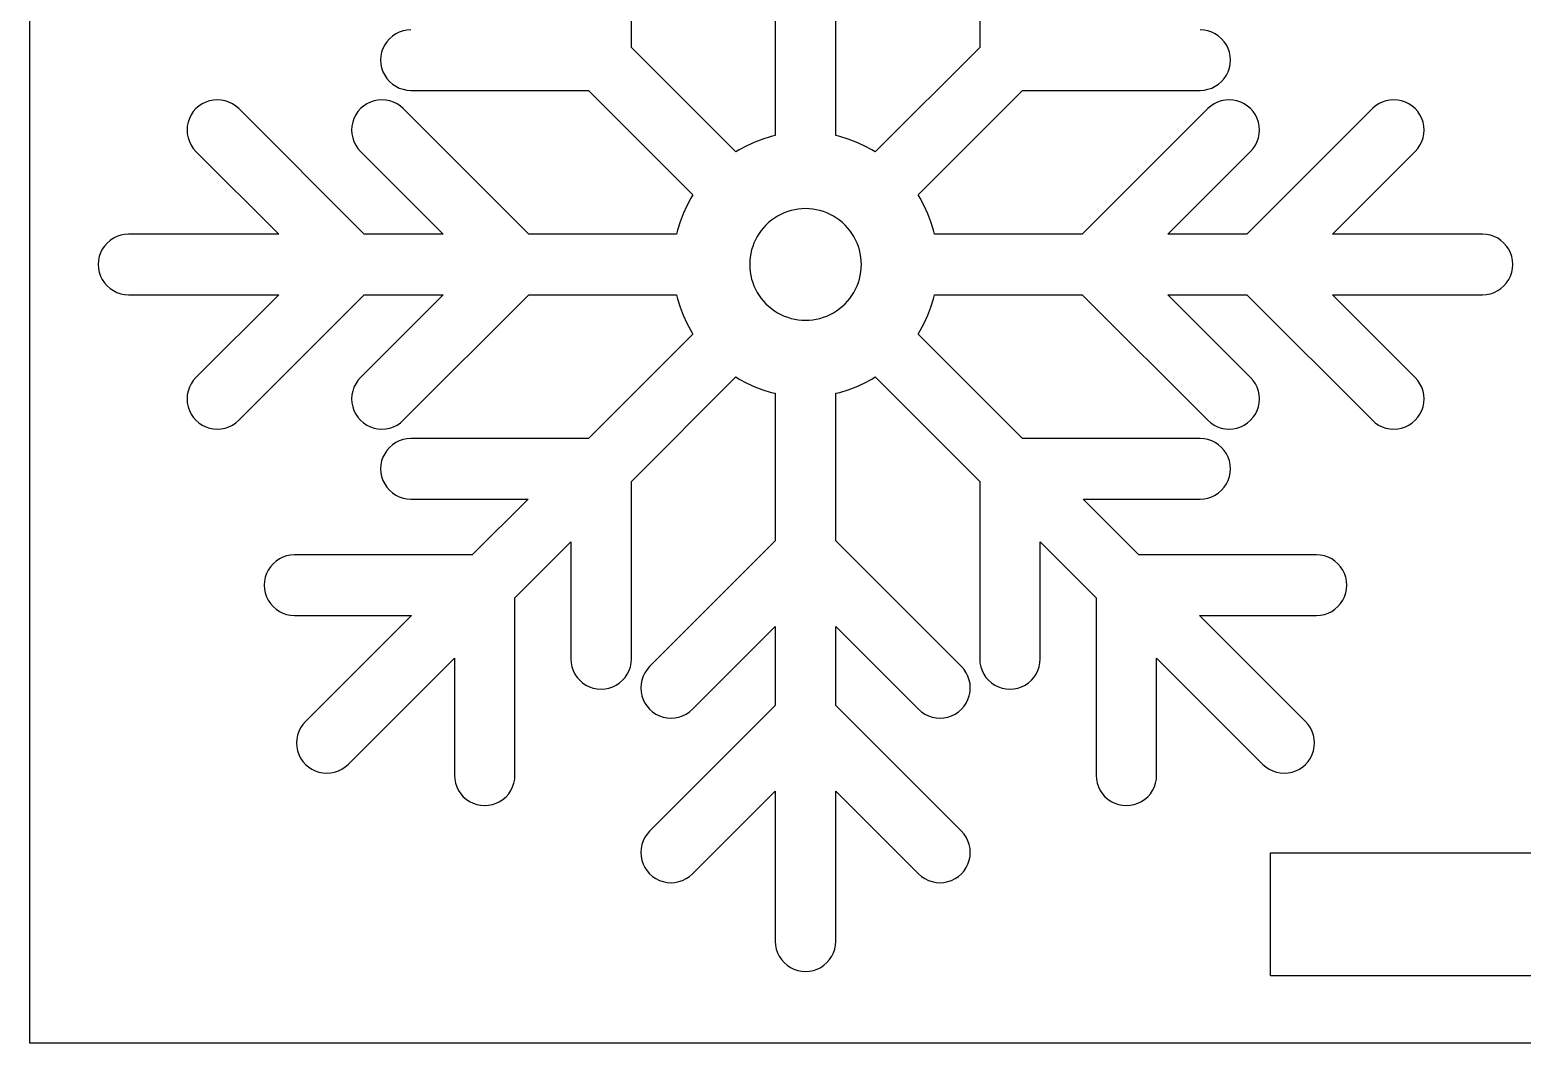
# Model space of a CAD drawing. Extents: x 0 to 210, y 0 to 297.
# Drawn here: x 0 to 78.9, y 0 to 53.6 of the extents above; entities that cross this region are included whole.
import ezdxf

# ---------------------------------------------------------------- set-up
doc = ezdxf.new("R2010")
doc.units = 0
doc.layers.add('Layer_1', color=7, linetype='CONTINUOUS')

msp = doc.modelspace()

# ---------------------------------------------------------------- linework, layer by layer
at = {"layer": 'Layer_1', "color": 7}
for p, q in [((0.000001, 0.000001), (0.000001, 296.999997)), ((31.790034, 52.639297), (31.790034, 62.028187)), ((50.199214, 62.028187), (50.199214, 52.639297)), ((39.394633, 55.789179), (39.394633, 47.982828)), ((42.594614, 47.982828), (42.594614, 55.789179)), ((18.869123, 52.950588), (18.752823, 52.776598)), ((19.007123, 53.107984), (18.869123, 52.950588)), ((19.164424, 53.245877), (19.007123, 53.107984)), ((19.338523, 53.362181), (19.164424, 53.245877)), ((19.526223, 53.454778), (19.338523, 53.362181)), ((19.724323, 53.522088), (19.526223, 53.454778)), ((19.929623, 53.562898), (19.724323, 53.522088)), ((20.138424, 53.576585), (19.929623, 53.563039)), ((62.059624, 53.562898), (61.850823, 53.576444)), ((62.264924, 53.522088), (62.059624, 53.562898)), ((62.463024, 53.454778), (62.264924, 53.522088)), ((62.650724, 53.362181), (62.463024, 53.454778)), ((62.824823, 53.245877), (62.650724, 53.362181)), ((62.982124, 53.107984), (62.824823, 53.245877)), ((63.120124, 52.950588), (62.982124, 53.107984)), ((63.236424, 52.776598), (63.120124, 52.950588)), ((18.552124, 52.185399), (18.538523, 51.976583)), ((18.593024, 52.390688), (18.552124, 52.185399)), ((18.660223, 52.588892), (18.593024, 52.390688)), ((18.752823, 52.776598), (18.660223, 52.588892)), ((37.310004, 47.119341), (31.790034, 52.639297)), ((50.199214, 52.639297), (44.679243, 47.119341)), ((63.329024, 52.588892), (63.236424, 52.776598)), ((63.396224, 52.390688), (63.329024, 52.588892)), ((63.437123, 52.185399), (63.396224, 52.390688)), ((63.450723, 51.976583), (63.437123, 52.185399)), ((18.538524, 51.976583), (18.552124, 51.767682)), ((18.552124, 51.767682), (18.593024, 51.562478)), ((18.593024, 51.562478), (18.660223, 51.364274)), ((18.660223, 51.364274), (18.752823, 51.176596)), ((63.236424, 51.176596), (63.329024, 51.364274)), ((63.329024, 51.364274), (63.396224, 51.562478)), ((63.396224, 51.562478), (63.437123, 51.767682)), ((63.437123, 51.767682), (63.450724, 51.976583)), ((18.752823, 51.176596), (18.869123, 51.002549)), ((18.869123, 51.002549), (19.007123, 50.845211)), ((19.007123, 50.845211), (19.164424, 50.707204)), ((19.164424, 50.707204), (19.338523, 50.590928)), ((19.338523, 50.590928), (19.526223, 50.498359)), ((19.526223, 50.498359), (19.724323, 50.431106)), ((62.264924, 50.431106), (62.463024, 50.498359)), ((62.463024, 50.498359), (62.650724, 50.590928)), ((62.650724, 50.590928), (62.824823, 50.707204)), ((62.824823, 50.707204), (62.982124, 50.845211)), ((62.982124, 50.845211), (63.120124, 51.002549)), ((63.120124, 51.002549), (63.236424, 51.176596)), ((9.294822, 49.757695), (9.107122, 49.665155)), ((9.493024, 49.824977), (9.294822, 49.757695)), ((9.698222, 49.865815), (9.493024, 49.824977)), ((9.907123, 49.879503), (9.698222, 49.865674)), ((10.115923, 49.865815), (9.907123, 49.879644)), ((10.321222, 49.824977), (10.115923, 49.865815)), ((10.519424, 49.757695), (10.321222, 49.824977)), ((10.707124, 49.665155), (10.519424, 49.757695)), ((17.994824, 49.757695), (17.807124, 49.665155)), ((18.193023, 49.824977), (17.994824, 49.757695)), ((18.398224, 49.865815), (18.193023, 49.824977)), ((18.607124, 49.879503), (18.398224, 49.865674)), ((18.815923, 49.865815), (18.607124, 49.879644)), ((19.021223, 49.824977), (18.815923, 49.865815)), ((19.219424, 49.757695), (19.021223, 49.824977)), ((19.407123, 49.665155), (19.219424, 49.757695)), ((19.724323, 50.431106), (19.929623, 50.390268)), ((19.929623, 50.390268), (20.138424, 50.376722)), ((20.138424, 50.376581), (29.527324, 50.376581)), ((29.527324, 50.376581), (35.047263, 44.856596)), ((46.941984, 44.856596), (52.461923, 50.376581)), ((52.461923, 50.376581), (61.850823, 50.376581)), ((61.850823, 50.376581), (62.059624, 50.390127)), ((62.059624, 50.390268), (62.264924, 50.431106)), ((62.769823, 49.757695), (62.582124, 49.665155)), ((62.968024, 49.824977), (62.769823, 49.757695)), ((63.173324, 49.865815), (62.968024, 49.824977)), ((63.382123, 49.879503), (63.173324, 49.865674)), ((63.591023, 49.865815), (63.382123, 49.879644)), ((63.796224, 49.824977), (63.591023, 49.865815)), ((63.994423, 49.757695), (63.796224, 49.824977)), ((64.182123, 49.665155), (63.994423, 49.757695)), ((71.469823, 49.757695), (71.282123, 49.665155)), ((71.668025, 49.824977), (71.469823, 49.757695)), ((71.873324, 49.865815), (71.668025, 49.824977)), ((72.082124, 49.879503), (71.873324, 49.865674)), ((72.291025, 49.865815), (72.082124, 49.879644)), ((72.496223, 49.824977), (72.291025, 49.865815)), ((72.694425, 49.757695), (72.496223, 49.824977)), ((72.882125, 49.665155), (72.694425, 49.757695)), ((8.521423, 49.079515), (8.428922, 48.891809)), ((8.637724, 49.253534), (8.521423, 49.079515)), ((8.775723, 49.410873), (8.637724, 49.253534)), ((8.933124, 49.548879), (8.775723, 49.410873)), ((9.107122, 49.665155), (8.933124, 49.548879)), ((10.881123, 49.548879), (10.707124, 49.665155)), ((11.038524, 49.410873), (10.881123, 49.548879)), ((17.677424, 42.77199), (11.038524, 49.410873)), ((17.221424, 49.079515), (17.128923, 48.891809)), ((17.337724, 49.253534), (17.221424, 49.079515)), ((17.475724, 49.410873), (17.337724, 49.253534)), ((17.633123, 49.548879), (17.475724, 49.410873)), ((17.807124, 49.665155), (17.633123, 49.548879)), ((19.581124, 49.548879), (19.407123, 49.665155)), ((19.738523, 49.410873), (19.581124, 49.548879)), ((26.377424, 42.77199), (19.738523, 49.410873)), ((62.250724, 49.410873), (55.611823, 42.77199)), ((62.408123, 49.548879), (62.250724, 49.410873)), ((62.582124, 49.665155), (62.408123, 49.548879)), ((64.356124, 49.548879), (64.182123, 49.665155)), ((70.950723, 49.410873), (64.311824, 42.77199)), ((64.513523, 49.410873), (64.356124, 49.548879)), ((64.651523, 49.253534), (64.513523, 49.410873)), ((64.767824, 49.079515), (64.651523, 49.253534)), ((64.860324, 48.891809), (64.767824, 49.079515)), ((71.108124, 49.548879), (70.950723, 49.410873)), ((71.282123, 49.665155), (71.108124, 49.548879)), ((73.056123, 49.548879), (72.882125, 49.665155)), ((73.213524, 49.410873), (73.056123, 49.548879)), ((73.351523, 49.253534), (73.213524, 49.410873)), ((73.467824, 49.079515), (73.351523, 49.253534)), ((73.560325, 48.891809), (73.467824, 49.079515)), ((8.307124, 48.2795), (8.320811, 48.070656)), ((8.320823, 48.488345), (8.307135, 48.2795)), ((8.361624, 48.693633), (8.320823, 48.488345)), ((8.428922, 48.891809), (8.361624, 48.693633)), ((17.007123, 48.2795), (17.020823, 48.070656)), ((17.020824, 48.488345), (17.007125, 48.2795)), ((17.061623, 48.693633), (17.020824, 48.488345)), ((17.128923, 48.891809), (17.061623, 48.693633)), ((64.927624, 48.693633), (64.860324, 48.891809)), ((64.968423, 48.488345), (64.927624, 48.693633)), ((64.968423, 48.070656), (64.982122, 48.2795)), ((64.982124, 48.2795), (64.968425, 48.488345)), ((73.627623, 48.693633), (73.560325, 48.891809)), ((73.668424, 48.488345), (73.627623, 48.693633)), ((73.668424, 48.070656), (73.682112, 48.2795)), ((73.682123, 48.2795), (73.668436, 48.488345)), ((8.320823, 48.070656), (8.361624, 47.865395)), ((8.361624, 47.865395), (8.428922, 47.667219)), ((8.428922, 47.667219), (8.521423, 47.479513)), ((8.521423, 47.479513), (8.637724, 47.305495)), ((17.020824, 48.070656), (17.061623, 47.865395)), ((17.061623, 47.865395), (17.128923, 47.667219)), ((17.128923, 47.667219), (17.221424, 47.479513)), ((17.221424, 47.479513), (17.337724, 47.305495)), ((37.898614, 47.450105), (37.494623, 47.234149)), ((38.315853, 47.639138), (37.898614, 47.450105)), ((38.744544, 47.800484), (38.315853, 47.639138)), ((39.182904, 47.933467), (38.744544, 47.800484)), ((39.394633, 47.982828), (39.182904, 47.933467)), ((42.806343, 47.933467), (42.594614, 47.982828)), ((43.244703, 47.800484), (42.806343, 47.933467)), ((43.673394, 47.639138), (43.244703, 47.800484)), ((44.090633, 47.450105), (43.673394, 47.639138)), ((44.494624, 47.234149), (44.090633, 47.450105)), ((64.651523, 47.305495), (64.767824, 47.479513)), ((64.767824, 47.479513), (64.860324, 47.667219)), ((64.860324, 47.667219), (64.927624, 47.865395)), ((64.927624, 47.865395), (64.968423, 48.070656)), ((73.351523, 47.305495), (73.467824, 47.479513)), ((73.467824, 47.479513), (73.560325, 47.667219)), ((73.560325, 47.667219), (73.627623, 47.865395)), ((73.627623, 47.865395), (73.668424, 48.070656)), ((8.637724, 47.305495), (8.775723, 47.148128)), ((8.775723, 47.148128), (13.151924, 42.77199)), ((17.337724, 47.305495), (17.475724, 47.148128)), ((17.475724, 47.148128), (21.851923, 42.77199)), ((37.494623, 47.234149), (37.310004, 47.119341)), ((44.679243, 47.119341), (44.494624, 47.234149)), ((60.137324, 42.77199), (64.513523, 47.148128)), ((64.513523, 47.148128), (64.651523, 47.305495)), ((68.837323, 42.77199), (73.213524, 47.148128)), ((73.213524, 47.148128), (73.351523, 47.305495)), ((34.716513, 44.267993), (34.527474, 43.850756)), ((34.932464, 44.671995), (34.716513, 44.267993)), ((35.047263, 44.856596), (34.932464, 44.671995)), ((47.056783, 44.671995), (46.941984, 44.856596)), ((47.272734, 44.267993), (47.056783, 44.671995)), ((47.461773, 43.850756), (47.272734, 44.267993)), ((34.366114, 43.422061), (34.233153, 42.983713)), ((34.527474, 43.850756), (34.366114, 43.422061)), ((47.623133, 43.422061), (47.461773, 43.850756)), ((47.756094, 42.983713), (47.623133, 43.422061)), ((4.602325, 42.650183), (4.414624, 42.557614)), ((4.800524, 42.717465), (4.602325, 42.650183)), ((5.005824, 42.758274), (4.800524, 42.717465)), ((5.214623, 42.77199), (5.005824, 42.758161)), ((13.151924, 42.77199), (5.214623, 42.77199)), ((21.851923, 42.77199), (17.677424, 42.77199)), ((34.183783, 42.77199), (26.377424, 42.77199)), ((34.233153, 42.983713), (34.183783, 42.77199)), ((47.805464, 42.77199), (47.756094, 42.983713)), ((55.611823, 42.77199), (47.805464, 42.77199)), ((64.311824, 42.77199), (60.137324, 42.77199)), ((76.774624, 42.77199), (68.837323, 42.77199)), ((76.983423, 42.758274), (76.774624, 42.772103)), ((77.188723, 42.717465), (76.983423, 42.758274)), ((77.386922, 42.650183), (77.188723, 42.717465)), ((77.574623, 42.557614), (77.386922, 42.650183)), ((3.829025, 41.971975), (3.736425, 41.784269)), ((3.945224, 42.145993), (3.829025, 41.971975)), ((4.083225, 42.30336), (3.945224, 42.145993)), ((4.240623, 42.441338), (4.083225, 42.30336)), ((4.414624, 42.557614), (4.240623, 42.441338)), ((77.748624, 42.441338), (77.574623, 42.557614)), ((77.906022, 42.30336), (77.748624, 42.441338)), ((78.044023, 42.145993), (77.906022, 42.30336)), ((78.160222, 41.971975), (78.044023, 42.145993)), ((78.252822, 41.784269), (78.160222, 41.971975)), ((3.614623, 41.171987), (3.628311, 40.963143)), ((3.628322, 41.380832), (3.614634, 41.171987)), ((3.669123, 41.586092), (3.628322, 41.380832)), ((3.736425, 41.784269), (3.669123, 41.586092)), ((43.944624, 41.171987), (43.944624, 41.171987)), ((78.320124, 41.586092), (78.252822, 41.784269)), ((78.360925, 41.380832), (78.320124, 41.586092)), ((78.360925, 40.963143), (78.374613, 41.171987)), ((78.374624, 41.171987), (78.360936, 41.380832)), ((3.628322, 40.963143), (3.669123, 40.757883)), ((3.669123, 40.757883), (3.736425, 40.559706)), ((3.736425, 40.559706), (3.829025, 40.372)), ((3.829025, 40.372), (3.945224, 40.197982)), ((78.044023, 40.197982), (78.160222, 40.372)), ((78.160222, 40.372), (78.252822, 40.559706)), ((78.252822, 40.559706), (78.320124, 40.757883)), ((78.320124, 40.757883), (78.360925, 40.963143)), ((3.945224, 40.197982), (4.083225, 40.040615)), ((4.083225, 40.040615), (4.240623, 39.902637)), ((4.240623, 39.902637), (4.414624, 39.786333)), ((4.414624, 39.786333), (4.602325, 39.693792)), ((4.602325, 39.693792), (4.800524, 39.62651)), ((4.800524, 39.62651), (5.005824, 39.585673)), ((5.005824, 39.585673), (5.214623, 39.571844)), ((5.214623, 39.571985), (13.151924, 39.571985)), ((13.151924, 39.571985), (8.775723, 35.195847)), ((11.038524, 32.933102), (17.677424, 39.571985)), ((21.851923, 39.571985), (17.475724, 35.195847)), ((17.677424, 39.571985), (21.851923, 39.571985)), ((19.738523, 32.933102), (26.377424, 39.571985)), ((26.377424, 39.571985), (34.183783, 39.571985)), ((34.183783, 39.571985), (34.233153, 39.360262)), ((47.756094, 39.360262), (47.805464, 39.571985)), ((47.805464, 39.571985), (55.611823, 39.571985)), ((55.611823, 39.571985), (62.250724, 32.933102)), ((64.513523, 35.195847), (60.137324, 39.571985)), ((60.137324, 39.571985), (64.311824, 39.571985)), ((64.311824, 39.571985), (70.950723, 32.933102)), ((73.213524, 35.195847), (68.837323, 39.571985)), ((68.837323, 39.571985), (76.774624, 39.571985)), ((76.774624, 39.571985), (76.983423, 39.585814)), ((76.983423, 39.585673), (77.188723, 39.62651)), ((77.188723, 39.62651), (77.386922, 39.693792)), ((77.386922, 39.693792), (77.574623, 39.786333)), ((77.574623, 39.786333), (77.748624, 39.902637)), ((77.748624, 39.902637), (77.906022, 40.040615)), ((77.906022, 40.040615), (78.044023, 40.197982)), ((34.233153, 39.360262), (34.366114, 38.921914)), ((34.366114, 38.921914), (34.527474, 38.493219)), ((47.461773, 38.493219), (47.623133, 38.921914)), ((47.623133, 38.921914), (47.756094, 39.360262)), ((34.527474, 38.493219), (34.716513, 38.075981)), ((34.716513, 38.075981), (34.932464, 37.67198)), ((47.056783, 37.67198), (47.272734, 38.075981)), ((47.272734, 38.075981), (47.461773, 38.493219)), ((35.047263, 37.487379), (29.527324, 31.967394)), ((34.932464, 37.67198), (35.047263, 37.487379)), ((46.941984, 37.487379), (47.056783, 37.67198)), ((52.461923, 31.967394), (46.941984, 37.487379)), ((8.521423, 34.864462), (8.428922, 34.676756)), ((8.637724, 35.03848), (8.521423, 34.864462)), ((8.775723, 35.195847), (8.637724, 35.03848)), ((17.221424, 34.864462), (17.128923, 34.676756)), ((17.337724, 35.03848), (17.221424, 34.864462)), ((17.475724, 35.195847), (17.337724, 35.03848)), ((31.790034, 29.704678), (37.310004, 35.224634)), ((37.310004, 35.224634), (37.494623, 35.109826)), ((37.494623, 35.109826), (37.898614, 34.893869)), ((37.898614, 34.893869), (38.315853, 34.704837)), ((38.315853, 34.704837), (38.744544, 34.543462)), ((43.244703, 34.543462), (43.673394, 34.704837)), ((43.673394, 34.704837), (44.090633, 34.893869)), ((44.090633, 34.893869), (44.494624, 35.109826)), ((44.494624, 35.109826), (44.679243, 35.224634)), ((44.679243, 35.224634), (50.199214, 29.704678)), ((64.651523, 35.03848), (64.513523, 35.195847)), ((64.767824, 34.864462), (64.651523, 35.03848)), ((64.860324, 34.676756), (64.767824, 34.864462)), ((73.351523, 35.03848), (73.213524, 35.195847)), ((73.467824, 34.864462), (73.351523, 35.03848)), ((73.560325, 34.676756), (73.467824, 34.864462)), ((8.307124, 34.064475), (8.320811, 33.85563)), ((8.320823, 34.273319), (8.307135, 34.064475)), ((8.361624, 34.478579), (8.320823, 34.273319)), ((8.428922, 34.676756), (8.361624, 34.478579)), ((17.007123, 34.064475), (17.020823, 33.85563)), ((17.020824, 34.273319), (17.007125, 34.064475)), ((17.061623, 34.478579), (17.020824, 34.273319)), ((17.128923, 34.676756), (17.061623, 34.478579)), ((38.744544, 34.543462), (39.182904, 34.410507)), ((39.182904, 34.410507), (39.394633, 34.361147)), ((39.394633, 34.361147), (39.394633, 26.554795)), ((42.594614, 34.361147), (42.806343, 34.410507)), ((42.594614, 26.554795), (42.594614, 34.361147)), ((42.806343, 34.410507), (43.244703, 34.543462)), ((64.927624, 34.478579), (64.860324, 34.676756)), ((64.968423, 34.273319), (64.927624, 34.478579)), ((64.968423, 33.85563), (64.982122, 34.064475)), ((64.982124, 34.064475), (64.968425, 34.273319)), ((73.627623, 34.478579), (73.560325, 34.676756)), ((73.668424, 34.273319), (73.627623, 34.478579)), ((73.668424, 33.85563), (73.682112, 34.064475)), ((73.682123, 34.064475), (73.668436, 34.273319)), ((8.320823, 33.85563), (8.361624, 33.650342)), ((8.361624, 33.650342), (8.428922, 33.452165)), ((8.428922, 33.452165), (8.521423, 33.264459)), ((8.521423, 33.264459), (8.637724, 33.090441)), ((17.020824, 33.85563), (17.061623, 33.650342)), ((17.061623, 33.650342), (17.128923, 33.452165)), ((17.128923, 33.452165), (17.221424, 33.264459)), ((17.221424, 33.264459), (17.337724, 33.090441)), ((64.651523, 33.090441), (64.767824, 33.264459)), ((64.767824, 33.264459), (64.860324, 33.452165)), ((64.860324, 33.452165), (64.927624, 33.650342)), ((64.927624, 33.650342), (64.968423, 33.85563)), ((73.351523, 33.090441), (73.467824, 33.264459)), ((73.467824, 33.264459), (73.560325, 33.452165)), ((73.560325, 33.452165), (73.627623, 33.650342)), ((73.627623, 33.650342), (73.668424, 33.85563)), ((8.637724, 33.090441), (8.775723, 32.933102)), ((8.775723, 32.933102), (8.933124, 32.795096)), ((8.933124, 32.795096), (9.107122, 32.67882)), ((9.107122, 32.67882), (9.294822, 32.586279)), ((9.294822, 32.586279), (9.493024, 32.518998)), ((9.493024, 32.518998), (9.698222, 32.47816)), ((9.698222, 32.47816), (9.907123, 32.464331)), ((9.907123, 32.464472), (10.115923, 32.478301)), ((10.115923, 32.47816), (10.321222, 32.518998)), ((10.321222, 32.518998), (10.519424, 32.586279)), ((10.519424, 32.586279), (10.707124, 32.67882)), ((10.707124, 32.67882), (10.881123, 32.795096)), ((10.881123, 32.795096), (11.038524, 32.933102)), ((17.337724, 33.090441), (17.475724, 32.933102)), ((17.475724, 32.933102), (17.633123, 32.795096)), ((17.633123, 32.795096), (17.807124, 32.67882)), ((17.807124, 32.67882), (17.994824, 32.586279)), ((17.994824, 32.586279), (18.193023, 32.518998)), ((18.193023, 32.518998), (18.398224, 32.47816)), ((18.398224, 32.47816), (18.607124, 32.464331)), ((18.607124, 32.464472), (18.815923, 32.478301)), ((18.815923, 32.47816), (19.021223, 32.518998)), ((19.021223, 32.518998), (19.219424, 32.586279)), ((19.219424, 32.586279), (19.407123, 32.67882)), ((19.407123, 32.67882), (19.581124, 32.795096)), ((19.581124, 32.795096), (19.738523, 32.933102)), ((62.250724, 32.933102), (62.408123, 32.795096)), ((62.408123, 32.795096), (62.582124, 32.67882)), ((62.582124, 32.67882), (62.769823, 32.586279)), ((62.769823, 32.586279), (62.968024, 32.518998)), ((62.968024, 32.518998), (63.173324, 32.47816)), ((63.173324, 32.47816), (63.382123, 32.464331)), ((63.382123, 32.464472), (63.591023, 32.478301)), ((63.591023, 32.47816), (63.796224, 32.518998)), ((63.796224, 32.518998), (63.994423, 32.586279)), ((63.994423, 32.586279), (64.182123, 32.67882)), ((64.182123, 32.67882), (64.356124, 32.795096)), ((64.356124, 32.795096), (64.513523, 32.933102)), ((64.513523, 32.933102), (64.651523, 33.090441)), ((70.950723, 32.933102), (71.108124, 32.795096)), ((71.108124, 32.795096), (71.282123, 32.67882)), ((71.282123, 32.67882), (71.469823, 32.586279)), ((71.469823, 32.586279), (71.668025, 32.518998)), ((71.668025, 32.518998), (71.873324, 32.47816)), ((71.873324, 32.47816), (72.082124, 32.464331)), ((72.082124, 32.464472), (72.291025, 32.478301)), ((72.291025, 32.47816), (72.496223, 32.518998)), ((72.496223, 32.518998), (72.694425, 32.586279)), ((72.694425, 32.586279), (72.882125, 32.67882)), ((72.882125, 32.67882), (73.056123, 32.795096)), ((73.056123, 32.795096), (73.213524, 32.933102)), ((73.213524, 32.933102), (73.351523, 33.090441)), ((19.164424, 31.636771), (19.007123, 31.498764)), ((19.338523, 31.753047), (19.164424, 31.636771)), ((19.526223, 31.845615), (19.338523, 31.753047)), ((19.724323, 31.912869), (19.526223, 31.845615)), ((19.929623, 31.953707), (19.724323, 31.912869)), ((20.138424, 31.967394), (19.929623, 31.953565)), ((29.527324, 31.967394), (20.138424, 31.967394)), ((61.850823, 31.967394), (52.461923, 31.967394)), ((62.059624, 31.953707), (61.850823, 31.967535)), ((62.264924, 31.912869), (62.059624, 31.953707)), ((62.463024, 31.845615), (62.264924, 31.912869)), ((62.650724, 31.753047), (62.463024, 31.845615)), ((62.824823, 31.636771), (62.650724, 31.753047)), ((62.982124, 31.498764), (62.824823, 31.636771)), ((18.593024, 30.781497), (18.552124, 30.576293)), ((18.660223, 30.979673), (18.593024, 30.781497)), ((18.752823, 31.167379), (18.660223, 30.979673)), ((18.869123, 31.341425), (18.752823, 31.167379)), ((19.007123, 31.498764), (18.869123, 31.341425)), ((63.120124, 31.341425), (62.982124, 31.498764)), ((63.236424, 31.167379), (63.120124, 31.341425)), ((63.329024, 30.979673), (63.236424, 31.167379)), ((63.396224, 30.781497), (63.329024, 30.979673)), ((63.437123, 30.576293), (63.396224, 30.781497)), ((18.552124, 30.576293), (18.538523, 30.367392)), ((18.538524, 30.367392), (18.552124, 30.158576)), ((18.552124, 30.158576), (18.593024, 29.953287)), ((63.396224, 29.953287), (63.437123, 30.158576)), ((63.450723, 30.367392), (63.437123, 30.576293)), ((63.437123, 30.158576), (63.450724, 30.367392)), ((18.593024, 29.953287), (18.660223, 29.755083)), ((18.660223, 29.755083), (18.752823, 29.567377)), ((18.752823, 29.567377), (18.869123, 29.393387)), ((18.869123, 29.393387), (19.007123, 29.235991)), ((19.007123, 29.235991), (19.164424, 29.098097)), ((31.790034, 20.315793), (31.790034, 29.704678)), ((50.199214, 29.704678), (50.199214, 20.315793)), ((62.824823, 29.098097), (62.982124, 29.235991)), ((62.982124, 29.235991), (63.120124, 29.393387)), ((63.120124, 29.393387), (63.236424, 29.567377)), ((63.236424, 29.567377), (63.329024, 29.755083)), ((63.329024, 29.755083), (63.396224, 29.953287)), ((19.164424, 29.098097), (19.338523, 28.981794)), ((19.338523, 28.981794), (19.526223, 28.889197)), ((19.526223, 28.889197), (19.724323, 28.821887)), ((19.724323, 28.821887), (19.929623, 28.781077)), ((19.929623, 28.781077), (20.138424, 28.767531)), ((20.138424, 28.767389), (26.327324, 28.767389)), ((26.327324, 28.767389), (23.375424, 25.815599)), ((58.613823, 25.815599), (55.661924, 28.767389)), ((55.661924, 28.767389), (61.850823, 28.767389)), ((61.850823, 28.767389), (62.059624, 28.780936)), ((62.059624, 28.781077), (62.264924, 28.821887)), ((62.264924, 28.821887), (62.463024, 28.889197)), ((62.463024, 28.889197), (62.650724, 28.981794)), ((62.650724, 28.981794), (62.824823, 29.098097)), ((25.638223, 23.552798), (28.590024, 26.504673)), ((28.590024, 26.504673), (28.590024, 20.315793)), ((39.394633, 26.554795), (32.755734, 19.915885)), ((49.233513, 19.915885), (42.594614, 26.554795)), ((53.399223, 20.315793), (53.399223, 26.504673)), ((53.399223, 26.504673), (56.351024, 23.552798)), ((12.855324, 25.346997), (12.717323, 25.189574)), ((13.012623, 25.484976), (12.855324, 25.346997)), ((13.186624, 25.601195), (13.012623, 25.484976)), ((13.374323, 25.693792), (13.186624, 25.601195)), ((13.572524, 25.761074), (13.374323, 25.693792)), ((13.777824, 25.801883), (13.572524, 25.761074)), ((13.986623, 25.815599), (13.777824, 25.80177)), ((23.375424, 25.815599), (13.986623, 25.815599)), ((68.002624, 25.815599), (58.613823, 25.815599)), ((68.211423, 25.801883), (68.002624, 25.815712)), ((68.416723, 25.761074), (68.211423, 25.801883)), ((68.614924, 25.693792), (68.416723, 25.761074)), ((68.802623, 25.601195), (68.614924, 25.693792)), ((68.976624, 25.484976), (68.802623, 25.601195)), ((69.133923, 25.346997), (68.976624, 25.484976)), ((69.271924, 25.189574), (69.133923, 25.346997)), ((12.441123, 24.629673), (12.400322, 24.424385)), ((12.508425, 24.827878), (12.441123, 24.629673)), ((12.601025, 25.015584), (12.508425, 24.827878)), ((12.717323, 25.189574), (12.601025, 25.015584)), ((69.388222, 25.015584), (69.271924, 25.189574)), ((69.480822, 24.827878), (69.388222, 25.015584)), ((69.548124, 24.629673), (69.480822, 24.827878)), ((69.588925, 24.424385), (69.548124, 24.629673)), ((12.386623, 24.215597), (12.400311, 24.006696)), ((12.400322, 24.424385), (12.386635, 24.215597)), ((12.400322, 24.006696), (12.441123, 23.801492)), ((12.441123, 23.801492), (12.508425, 23.603287)), ((69.480822, 23.603287), (69.548124, 23.801492)), ((69.548124, 23.801492), (69.588925, 24.006696)), ((69.588925, 24.006696), (69.602612, 24.215597)), ((69.602624, 24.215597), (69.588936, 24.424385)), ((12.508425, 23.603287), (12.601025, 23.415581)), ((12.601025, 23.415581), (12.717323, 23.241591)), ((12.717323, 23.241591), (12.855324, 23.084196)), ((12.855324, 23.084196), (13.012623, 22.946189)), ((13.012623, 22.946189), (13.186624, 22.829885)), ((25.638223, 14.163998), (25.638223, 23.552798)), ((56.351024, 23.552798), (56.351024, 14.163998)), ((68.802623, 22.829885), (68.976624, 22.946189)), ((68.976624, 22.946189), (69.133923, 23.084196)), ((69.133923, 23.084196), (69.271924, 23.241591)), ((69.271924, 23.241591), (69.388222, 23.415581)), ((69.388222, 23.415581), (69.480822, 23.603287)), ((13.186624, 22.829885), (13.374323, 22.737373)), ((13.374323, 22.737373), (13.572524, 22.670091)), ((13.572524, 22.670091), (13.777824, 22.629282)), ((13.777824, 22.629282), (13.986623, 22.615453)), ((13.986623, 22.615594), (20.175423, 22.615594)), ((20.175423, 22.615594), (14.563023, 17.003097)), ((67.426224, 17.003097), (61.813824, 22.615594)), ((61.813824, 22.615594), (68.002624, 22.615594)), ((68.002624, 22.615594), (68.211423, 22.629423)), ((68.211423, 22.629282), (68.416723, 22.670091)), ((68.416723, 22.670091), (68.614924, 22.737373)), ((68.614924, 22.737373), (68.802623, 22.829885)), ((35.018473, 17.653083), (39.394633, 22.029277)), ((39.394633, 22.029277), (39.394633, 17.854787)), ((42.594614, 17.854787), (42.594614, 22.029277)), ((42.594614, 22.029277), (46.970774, 17.653083)), ((16.825723, 14.740381), (22.438223, 20.352793)), ((22.438223, 20.352793), (22.438223, 14.163998)), ((28.590024, 20.315793), (28.603723, 20.106977)), ((28.603723, 20.106977), (28.644523, 19.901689)), ((28.644523, 19.901689), (28.711824, 19.703597)), ((31.668253, 19.703597), (31.735514, 19.901689)), ((31.735514, 19.901689), (31.776343, 20.106977)), ((31.776343, 20.106977), (31.790034, 20.315793)), ((32.617733, 19.758489), (32.501464, 19.584499)), ((32.755734, 19.915885), (32.617733, 19.758489)), ((49.371514, 19.758489), (49.233513, 19.915885)), ((49.487784, 19.584499), (49.371514, 19.758489)), ((50.199214, 20.315793), (50.212904, 20.106977)), ((50.212904, 20.106977), (50.253733, 19.901689)), ((50.253733, 19.901689), (50.320994, 19.703597)), ((53.277423, 19.703597), (53.344724, 19.901689)), ((53.344724, 19.901689), (53.385524, 20.106977)), ((53.385524, 20.106977), (53.399223, 20.315793)), ((59.551024, 14.163998), (59.551024, 20.352793)), ((59.551024, 20.352793), (65.163524, 14.740381)), ((28.711824, 19.703597), (28.804424, 19.515891)), ((28.804424, 19.515891), (28.920724, 19.341788)), ((28.920724, 19.341788), (29.058624, 19.184477)), ((29.058624, 19.184477), (29.216023, 19.046499)), ((29.216023, 19.046499), (29.390024, 18.930195)), ((29.390024, 18.930195), (29.577723, 18.837598)), ((30.802323, 18.837598), (30.990024, 18.930195)), ((30.990024, 18.930195), (31.164054, 19.046499)), ((31.164054, 19.046499), (31.321404, 19.184477)), ((31.321404, 19.184477), (31.459403, 19.341788)), ((31.459403, 19.341788), (31.575674, 19.515891)), ((31.575674, 19.515891), (31.668253, 19.703597)), ((32.300794, 18.993272), (32.287103, 18.784484)), ((32.341624, 19.198589), (32.300794, 18.993272)), ((32.408903, 19.396793), (32.341624, 19.198589)), ((32.501464, 19.584499), (32.408903, 19.396793)), ((49.580344, 19.396793), (49.487784, 19.584499)), ((49.647623, 19.198589), (49.580344, 19.396793)), ((49.688453, 18.993272), (49.647623, 19.198589)), ((49.702143, 18.784484), (49.688453, 18.993272)), ((50.320994, 19.703597), (50.413573, 19.515891)), ((50.413573, 19.515891), (50.529844, 19.341788)), ((50.529844, 19.341788), (50.667844, 19.184477)), ((50.667844, 19.184477), (50.825193, 19.046499)), ((50.825193, 19.046499), (50.999223, 18.930195)), ((50.999223, 18.930195), (51.186924, 18.837598)), ((52.411524, 18.837598), (52.599223, 18.930195)), ((52.599223, 18.930195), (52.773224, 19.046499)), ((52.773224, 19.046499), (52.930623, 19.184477)), ((52.930623, 19.184477), (53.068523, 19.341788)), ((53.068523, 19.341788), (53.184823, 19.515891)), ((53.184823, 19.515891), (53.277423, 19.703597)), ((29.577723, 18.837598), (29.775924, 18.770373)), ((29.775924, 18.770373), (29.981224, 18.729479)), ((29.981224, 18.729479), (30.190023, 18.715932)), ((30.190023, 18.715876), (30.398923, 18.729422)), ((30.398923, 18.729479), (30.604124, 18.770373)), ((30.604124, 18.770373), (30.802323, 18.837598)), ((32.287104, 18.784484), (32.300794, 18.575583)), ((32.300794, 18.575583), (32.341624, 18.370379)), ((32.341624, 18.370379), (32.408903, 18.172175)), ((32.408903, 18.172175), (32.501464, 17.984497)), ((49.487784, 17.984497), (49.580344, 18.172175)), ((49.580344, 18.172175), (49.647623, 18.370379)), ((49.647623, 18.370379), (49.688453, 18.575583)), ((49.688453, 18.575583), (49.702144, 18.784484)), ((51.186924, 18.837598), (51.385123, 18.770373)), ((51.385123, 18.770373), (51.590324, 18.729479)), ((51.590324, 18.729479), (51.799224, 18.715932)), ((51.799224, 18.715876), (52.008023, 18.729422)), ((52.008023, 18.729479), (52.213323, 18.770373)), ((52.213323, 18.770373), (52.411524, 18.837598)), ((32.501464, 17.984497), (32.617733, 17.810479)), ((32.617733, 17.810479), (32.755734, 17.653083)), ((39.394633, 17.854787), (32.755734, 11.215877)), ((32.755734, 17.653083), (32.913083, 17.515077)), ((32.913083, 17.515077), (33.087103, 17.398773)), ((33.087103, 17.398773), (33.274803, 17.306289)), ((34.499404, 17.306289), (34.687093, 17.398773)), ((34.687093, 17.398773), (34.861124, 17.515077)), ((34.861124, 17.515077), (35.018473, 17.653083)), ((49.233513, 11.215877), (42.594614, 17.854787)), ((46.970774, 17.653083), (47.128124, 17.515077)), ((47.128124, 17.515077), (47.302154, 17.398773)), ((47.302154, 17.398773), (47.489843, 17.306289)), ((48.714444, 17.306289), (48.902144, 17.398773)), ((48.902144, 17.398773), (49.076164, 17.515077)), ((49.076164, 17.515077), (49.233513, 17.653083)), ((49.233513, 17.653083), (49.371514, 17.810479)), ((49.371514, 17.810479), (49.487784, 17.984497)), ((14.308723, 16.671684), (14.216123, 16.483978)), ((14.425024, 16.845787), (14.308723, 16.671684)), ((14.563023, 17.003097), (14.425024, 16.845787)), ((33.274803, 17.306289), (33.472984, 17.238979)), ((33.472984, 17.238979), (33.678264, 17.198197)), ((33.678264, 17.198197), (33.887113, 17.184369)), ((33.887113, 17.184481), (34.095943, 17.19831)), ((34.095943, 17.198197), (34.301214, 17.238979)), ((34.301214, 17.238979), (34.499404, 17.306289)), ((47.489843, 17.306289), (47.688033, 17.238979)), ((47.688033, 17.238979), (47.893304, 17.198197)), ((47.893304, 17.198197), (48.102134, 17.184369)), ((48.102134, 17.184481), (48.310983, 17.19831)), ((48.310983, 17.198197), (48.516263, 17.238979)), ((48.516263, 17.238979), (48.714444, 17.306289)), ((67.564224, 16.845787), (67.426224, 17.003097)), ((67.680524, 16.671684), (67.564224, 16.845787)), ((67.773124, 16.483978), (67.680524, 16.671684)), ((14.094323, 15.871697), (14.108022, 15.66288)), ((14.108024, 16.080597), (14.094325, 15.871697)), ((14.148924, 16.285773), (14.108024, 16.080597)), ((14.216123, 16.483978), (14.148924, 16.285773)), ((67.840323, 16.285773), (67.773124, 16.483978)), ((67.881223, 16.080597), (67.840323, 16.285773)), ((67.881223, 15.66288), (67.894922, 15.871697)), ((67.894924, 15.871697), (67.881225, 16.080597)), ((14.108024, 15.66288), (14.148924, 15.457592)), ((14.148924, 15.457592), (14.216123, 15.259387)), ((14.216123, 15.259387), (14.308723, 15.071681)), ((14.308723, 15.071681), (14.425024, 14.897691)), ((67.564224, 14.897691), (67.680524, 15.071681)), ((67.680524, 15.071681), (67.773124, 15.259387)), ((67.773124, 15.259387), (67.840323, 15.457592)), ((67.840323, 15.457592), (67.881223, 15.66288)), ((14.425024, 14.897691), (14.563023, 14.740381)), ((14.563023, 14.740381), (14.720324, 14.602374)), ((14.720324, 14.602374), (14.894323, 14.486098)), ((14.894323, 14.486098), (15.082024, 14.393473)), ((15.082024, 14.393473), (15.280223, 14.326276)), ((15.280223, 14.326276), (15.485523, 14.285382)), ((15.485523, 14.285382), (15.694324, 14.271553)), ((15.694324, 14.271694), (15.903224, 14.285523)), ((15.903224, 14.285382), (16.108423, 14.326276)), ((16.108423, 14.326276), (16.306624, 14.393473)), ((16.306624, 14.393473), (16.494323, 14.486098)), ((16.494323, 14.486098), (16.668423, 14.602374)), ((16.668423, 14.602374), (16.825723, 14.740381)), ((65.163524, 14.740381), (65.320824, 14.602374)), ((65.320824, 14.602374), (65.494924, 14.486098)), ((65.494924, 14.486098), (65.682623, 14.393473)), ((65.682623, 14.393473), (65.880824, 14.326276)), ((65.880824, 14.326276), (66.086023, 14.285382)), ((66.086023, 14.285382), (66.294923, 14.271553)), ((66.294923, 14.271694), (66.503724, 14.285523)), ((66.503724, 14.285382), (66.709024, 14.326276)), ((66.709024, 14.326276), (66.907223, 14.393473)), ((66.907223, 14.393473), (67.094924, 14.486098)), ((67.094924, 14.486098), (67.268923, 14.602374)), ((67.268923, 14.602374), (67.426224, 14.740381)), ((67.426224, 14.740381), (67.564224, 14.897691)), ((22.438223, 14.163998), (22.451922, 13.955182)), ((22.451924, 13.955182), (22.492724, 13.749893)), ((22.492724, 13.749893), (22.560023, 13.551689)), ((22.560023, 13.551689), (22.652523, 13.363983)), ((25.423824, 13.363983), (25.516423, 13.551689)), ((25.516423, 13.551689), (25.583724, 13.749893)), ((25.583724, 13.749893), (25.624524, 13.955182)), ((25.624524, 13.955182), (25.638223, 14.163998)), ((56.351024, 14.163998), (56.364723, 13.955182)), ((56.364723, 13.955182), (56.405523, 13.749893)), ((56.405523, 13.749893), (56.472824, 13.551689)), ((56.472824, 13.551689), (56.565424, 13.363983)), ((59.336724, 13.363983), (59.429224, 13.551689)), ((59.429224, 13.551689), (59.496523, 13.749893)), ((59.496523, 13.749893), (59.537323, 13.955182)), ((59.537323, 13.955182), (59.551022, 14.163998)), ((22.652523, 13.363983), (22.768824, 13.189993)), ((22.768824, 13.189993), (22.906823, 13.032682)), ((22.906823, 13.032682), (23.064224, 12.894675)), ((23.064224, 12.894675), (23.238223, 12.7784)), ((23.238223, 12.7784), (23.425924, 12.685775)), ((23.425924, 12.685775), (23.624123, 12.618493)), ((24.452323, 12.618493), (24.650524, 12.685775)), ((24.650524, 12.685775), (24.838223, 12.7784)), ((24.838223, 12.7784), (25.012224, 12.894675)), ((25.012224, 12.894675), (25.169623, 13.032682)), ((25.169623, 13.032682), (25.307624, 13.189993)), ((25.307624, 13.189993), (25.423824, 13.363983)), ((35.018473, 8.953075), (39.394633, 13.329298)), ((39.394633, 13.329298), (39.394633, 5.391995)), ((42.594614, 5.391995), (42.594614, 13.329298)), ((42.594614, 13.329298), (46.970774, 8.953075)), ((56.565424, 13.363983), (56.681623, 13.189993)), ((56.681623, 13.189993), (56.819624, 13.032682)), ((56.819624, 13.032682), (56.977023, 12.894675)), ((56.977023, 12.894675), (57.151024, 12.7784)), ((57.151024, 12.7784), (57.338723, 12.685775)), ((57.338723, 12.685775), (57.536924, 12.618493)), ((58.365124, 12.618493), (58.563323, 12.685775)), ((58.563323, 12.685775), (58.751024, 12.7784)), ((58.751024, 12.7784), (58.925023, 12.894675)), ((58.925023, 12.894675), (59.082424, 13.032682)), ((59.082424, 13.032682), (59.220423, 13.189993)), ((59.220423, 13.189993), (59.336724, 13.363983)), ((23.624123, 12.618493), (23.829324, 12.577683)), ((23.829324, 12.577683), (24.038224, 12.563855)), ((24.038224, 12.563996), (24.247023, 12.577825)), ((24.247023, 12.577683), (24.452323, 12.618493)), ((57.536924, 12.618493), (57.742224, 12.577683)), ((57.742224, 12.577683), (57.951023, 12.563855)), ((57.951023, 12.563996), (58.159923, 12.577825)), ((58.159923, 12.577683), (58.365124, 12.618493)), ((32.617733, 11.058481), (32.501464, 10.884491)), ((32.755734, 11.215877), (32.617733, 11.058481)), ((49.371514, 11.058481), (49.233513, 11.215877)), ((49.487784, 10.884491), (49.371514, 11.058481)), ((32.300794, 10.293292), (32.287103, 10.084476)), ((32.341624, 10.498581), (32.300794, 10.293292)), ((32.408903, 10.696785), (32.341624, 10.498581)), ((32.501464, 10.884491), (32.408903, 10.696785)), ((49.580344, 10.696785), (49.487784, 10.884491)), ((49.647623, 10.498581), (49.580344, 10.696785)), ((49.688453, 10.293292), (49.647623, 10.498581)), ((49.702143, 10.084476), (49.688453, 10.293292)), ((32.287104, 10.084476), (32.300794, 9.875575)), ((32.300794, 9.875575), (32.341624, 9.670399)), ((32.341624, 9.670399), (32.408903, 9.472195)), ((32.408903, 9.472195), (32.501464, 9.284489)), ((49.487784, 9.284489), (49.580344, 9.472195)), ((49.580344, 9.472195), (49.647623, 9.670399)), ((49.647623, 9.670399), (49.688453, 9.875575)), ((49.688453, 9.875575), (49.702144, 10.084476)), ((65.571545, 10.066044), (208.287611, 10.066044)), ((65.571545, 3.566116), (65.571545, 10.066044)), ((32.501464, 9.284489), (32.617733, 9.110499)), ((32.617733, 9.110499), (32.755734, 8.953075)), ((32.755734, 8.953075), (32.913083, 8.815097)), ((32.913083, 8.815097), (33.087103, 8.698793)), ((33.087103, 8.698793), (33.274803, 8.606281)), ((34.499404, 8.606281), (34.687093, 8.698793)), ((34.687093, 8.698793), (34.861124, 8.815097)), ((34.861124, 8.815097), (35.018473, 8.953075)), ((46.970774, 8.953075), (47.128124, 8.815097)), ((47.128124, 8.815097), (47.302154, 8.698793)), ((47.302154, 8.698793), (47.489843, 8.606281)), ((48.714444, 8.606281), (48.902144, 8.698793)), ((48.902144, 8.698793), (49.076164, 8.815097)), ((49.076164, 8.815097), (49.233513, 8.953075)), ((49.233513, 8.953075), (49.371514, 9.110499)), ((49.371514, 9.110499), (49.487784, 9.284489)), ((33.274803, 8.606281), (33.472984, 8.538999)), ((33.472984, 8.538999), (33.678264, 8.498189)), ((33.678264, 8.498189), (33.887113, 8.484361)), ((33.887113, 8.484473), (34.095943, 8.498302)), ((34.095943, 8.498189), (34.301214, 8.538999)), ((34.301214, 8.538999), (34.499404, 8.606281)), ((47.489843, 8.606281), (47.688033, 8.538999)), ((47.688033, 8.538999), (47.893304, 8.498189)), ((47.893304, 8.498189), (48.102134, 8.484361)), ((48.102134, 8.484473), (48.310983, 8.498302)), ((48.310983, 8.498189), (48.516263, 8.538999)), ((48.516263, 8.538999), (48.714444, 8.606281)), ((39.394633, 5.391995), (39.408324, 5.183179)), ((39.408324, 5.183179), (39.449153, 4.977891)), ((39.449153, 4.977891), (39.516423, 4.779686)), ((39.516423, 4.779686), (39.608984, 4.59198)), ((42.380264, 4.59198), (42.472824, 4.779686)), ((42.472824, 4.779686), (42.540094, 4.977891)), ((42.540094, 4.977891), (42.580924, 5.183179)), ((42.580924, 5.183179), (42.594614, 5.391995)), ((39.608984, 4.59198), (39.725264, 4.41799)), ((39.725264, 4.41799), (39.863263, 4.260595)), ((39.863263, 4.260595), (40.020609, 4.122588)), ((40.020609, 4.122588), (40.194636, 4.006397)), ((40.194636, 4.006397), (40.382334, 3.9138)), ((41.606913, 3.9138), (41.794611, 4.006397)), ((41.794611, 4.006397), (41.968638, 4.122588)), ((41.968638, 4.122588), (42.125984, 4.260595)), ((42.125984, 4.260595), (42.263983, 4.41799)), ((42.263983, 4.41799), (42.380264, 4.59198)), ((40.382334, 3.9138), (40.580515, 3.84649)), ((40.580515, 3.84649), (40.785791, 3.805681)), ((40.785791, 3.805681), (40.994624, 3.791993)), ((40.994624, 3.791993), (41.203456, 3.805539)), ((41.203456, 3.805681), (41.408732, 3.84649)), ((41.408732, 3.84649), (41.606913, 3.9138)), ((208.287611, 3.566116), (65.571545, 3.566116)), ((210.000001, 0.000001), (0.000001, 0.000001))]:
    msp.add_line(p, q, dxfattribs=at)
for points in [[(42.469624, 43.726762), (41.55689, 44.253729), (40.432357, 44.253729), (39.519623, 43.726762)], [(39.519623, 43.726762), (38.60689, 43.199796), (38.044623, 42.225921), (38.044623, 41.171987)], [(43.944624, 41.171987), (43.944624, 42.225921), (43.382357, 43.199796), (42.469624, 43.726762)], [(38.044623, 41.171987), (38.044623, 40.118054), (38.60689, 39.144179), (39.519623, 38.617212)], [(42.469624, 38.617212), (43.382357, 39.144179), (43.944624, 40.118054), (43.944624, 41.171987)], [(39.519623, 38.617212), (40.432357, 38.090246), (41.55689, 38.090246), (42.469624, 38.617212)]]:
    msp.add_open_spline(points, degree=3, dxfattribs=at)

doc.saveas('drawing.dxf')
